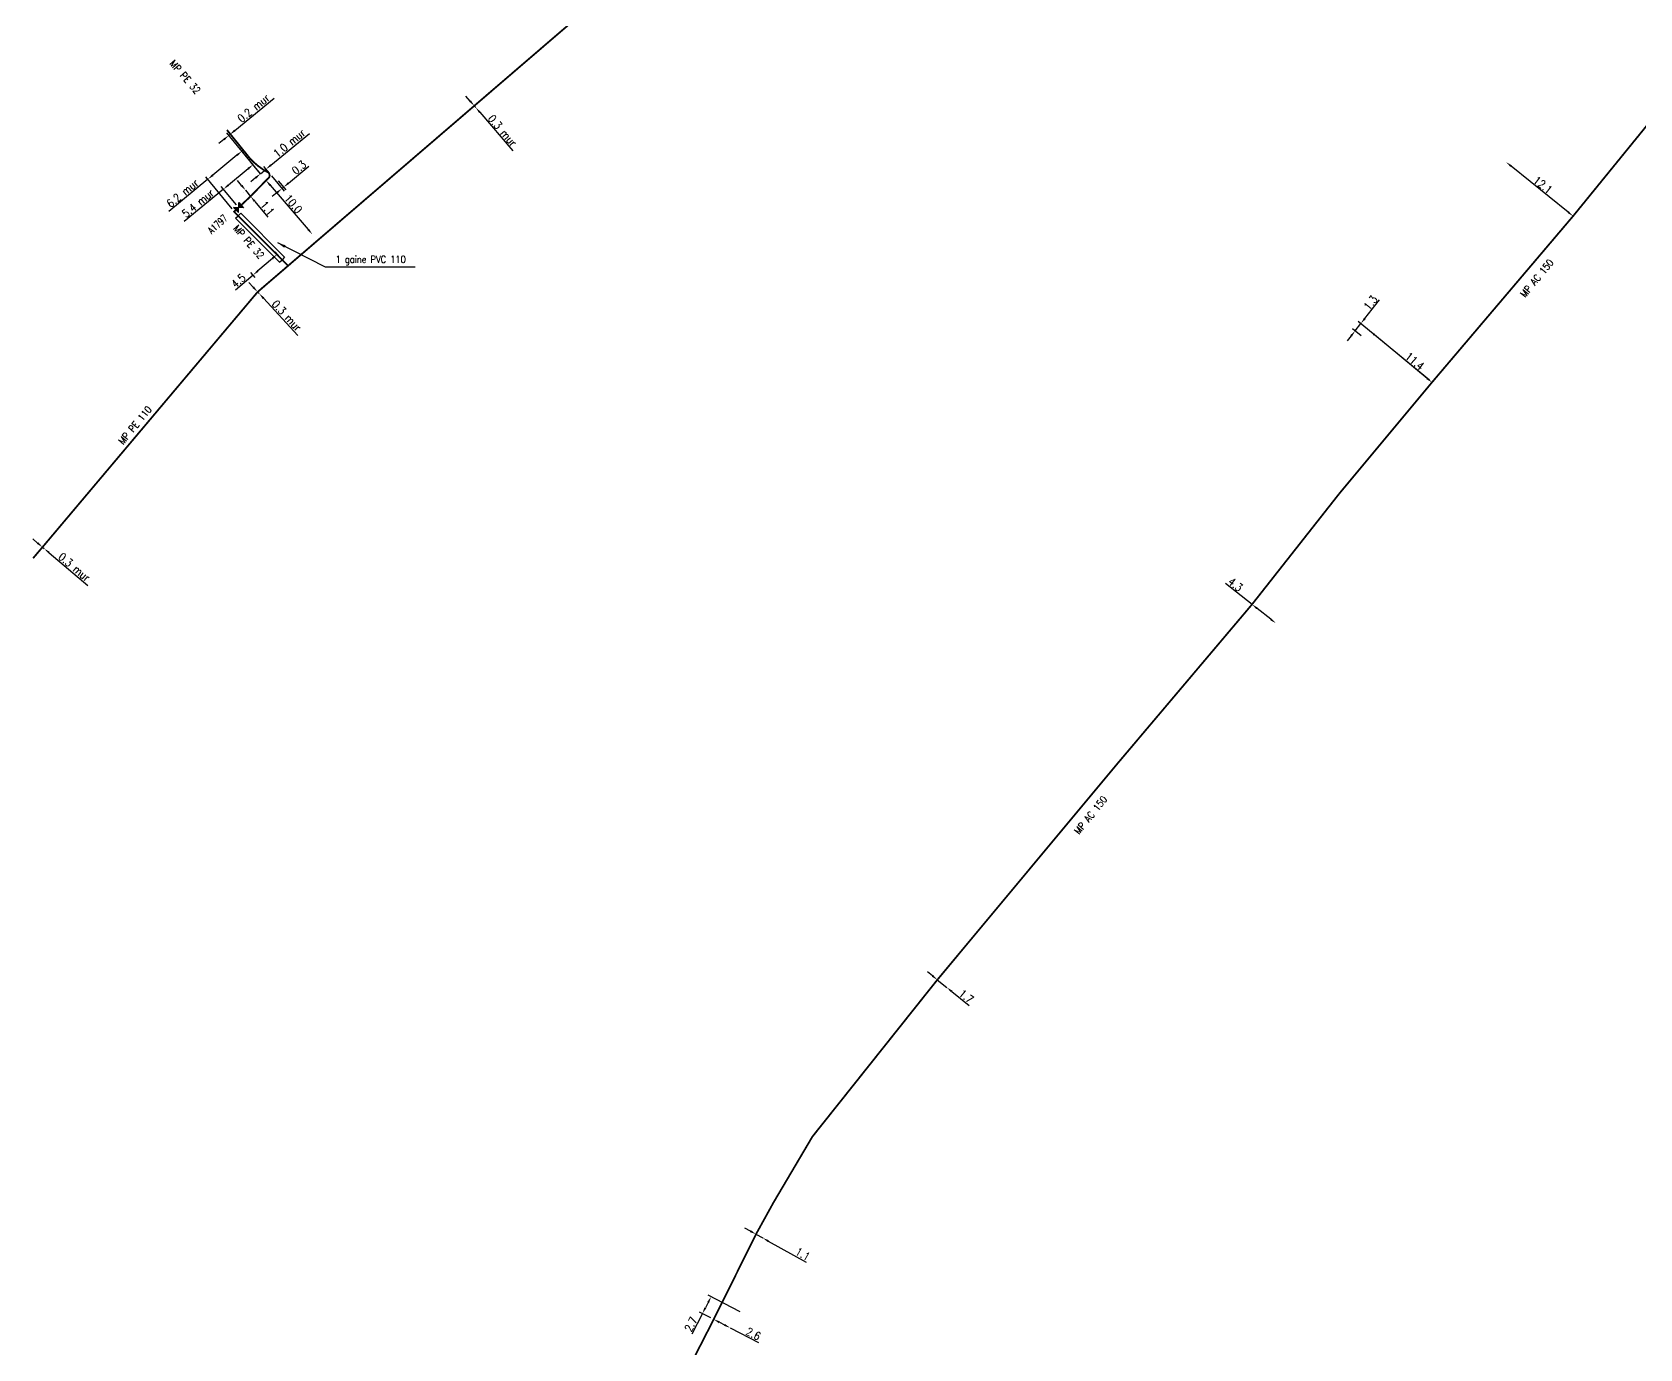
# Model space of a CAD drawing. Header units: millimetres. Extents: x 185000 to 186005, y 127000 to 128000.
# Drawn here: x 184999.9 to 185225.9, y 127500.2 to 127685.4 of the extents above; entities that cross this region are included whole.
import ezdxf
from ezdxf.enums import TextEntityAlignment as Align

# ---------------------------------------------------------------- set-up
doc = ezdxf.new("R2010")
doc.units = ezdxf.units.MM
doc.header["$PDMODE"] = 34
doc.layers.get('0').update_dxf_attribs({"linetype": 'CONTINUOUS'})
doc.layers.get('DEFPOINTS').update_dxf_attribs({"linetype": 'CONTINUOUS'})
for name, color, linetype in [('G_120', 4, 'CONTINUOUS'), ('G_300', 7, 'CONTINUOUS'), ('G_400', 7, 'CONTINUOUS')]:
    doc.layers.add(name, color=color, linetype=linetype)
doc.styles.add('G_ROMANS', font='ROMANS.SHX', dxfattribs={"width": 0.75})
doc.styles.get("Standard").update_dxf_attribs({"font": 'romans.shx', "width": 0.85})
doc.linetypes.add('G_TYPB_AP', pattern='A,5,-0.3,["o",Standard,S=1.5,R=0,X=0,Y=-0.5],-1.65', length=6.95)
doc.linetypes.add('G_TYPB_PE', pattern='A,5,-0.3,["o",Standard,S=1.5,R=0,X=0,Y=-0.5],-1.65', length=6.95)
doc.dimstyles.get("Standard").update_dxf_attribs({"dimtxt": 1.5, "dimasz": 1.2, "dimexe": 0.625, "dimexo": 0.625, "dimgap": 0.25, "dimtad": 1, "dimdec": 1, "dimzin": 0, "dimdsep": 46, "dimtxsty": 'Standard', "dimcen": -0.5, "dimadec": 0, "dimazin": 0, "dimtfac": 1, "dimtdec": 1, "dimtmove": 0, "dimatfit": 3, "dimfxl": 0, "dimtolj": 1, "dimtzin": 0, "dimarcsym": 0})

# ---------------------------------------------------------------- blocks, each defined once
blk = doc.blocks.new('*D262')
at = {"layer": 'DEFPOINTS', "color": 0, "linetype": 'Continuous', "transparency": 16777216}
for p in [(185029.36, 127668.62), (185032.28, 127665.08), (185028.32, 127660.14)]:
    blk.add_point(p, dxfattribs=at)
at = {"layer": 'G_120', "color": 0, "linetype": 'Continuous', "lineweight": -2, "transparency": 16777216}
for p, q in [((185031.98, 127665.44), (185029.06, 127668.98)), ((185028.67, 127668.04), (185025.28, 127665.24)), ((185024.58, 127664.67), (185019.11, 127660.14)), ((185028.02, 127660.51), (185024.28, 127665.03))]:
    blk.add_line(p, q, dxfattribs=at)
at = {"layer": 'G_120', "color": 0, "linetype": 'Continuous', "transparency": 16777216}
for points in [[(185028.57, 127668.16), (185028.76, 127667.93), (185029.36, 127668.62)], [(185025.18, 127665.36), (185025.37, 127665.12), (185024.58, 127664.67)]]:
    blk.add_solid(points, dxfattribs=at)
at = {"layer": 'G_120', "color": 0, "linetype": 'Continuous', "transparency": 16777216, "insert": (185021.02, 127662.7), "char_height": 1.125, "attachment_point": 5, "rotation": 39.5646}
blk.add_mtext('\\A1;6.2 mur', dxfattribs=at)
blk = doc.blocks.new('*D263')
at = {"layer": 'DEFPOINTS', "color": 0, "linetype": 'Continuous', "transparency": 16777216}
for p in [(185031.98, 127665.44), (185032.28, 127665.08), (185033.53, 127665.14)]:
    blk.add_point(p, dxfattribs=at)
at = {"layer": 'G_120', "color": 0, "linetype": 'Continuous', "lineweight": -2, "transparency": 16777216}
for p, q in [((185033.45, 127666.65), (185038.85, 127671.12)), ((185031.29, 127664.87), (185030.6, 127664.29)), ((185031.98, 127665.44), (185031.69, 127665.8)), ((185031.98, 127665.44), (185032.76, 127666.08)), ((185033.23, 127665.5), (185032.46, 127666.44))]:
    blk.add_line(p, q, dxfattribs=at)
at = {"layer": 'G_120', "color": 0, "linetype": 'Continuous', "transparency": 16777216}
for points in [[(185033.35, 127666.77), (185033.54, 127666.54), (185032.76, 127666.08)], [(185031.19, 127664.98), (185031.39, 127664.75), (185031.98, 127665.44)]]:
    blk.add_solid(points, dxfattribs=at)
at = {"layer": 'G_120', "color": 0, "linetype": 'Continuous', "transparency": 16777216, "insert": (185036.02, 127669.75), "char_height": 1.125, "attachment_point": 5, "rotation": 39.5646}
blk.add_mtext('\\A1;1.0 mur', dxfattribs=at)
blk = doc.blocks.new('*D264')
at = {"layer": 'DEFPOINTS', "color": 0, "linetype": 'Continuous', "transparency": 16777216}
for p in [(185029.89, 127663.11), (185029.89, 127663.11), (185030.59, 127662.26)]:
    blk.add_point(p, dxfattribs=at)
at = {"layer": 'G_120', "color": 0, "linetype": 'Continuous', "lineweight": -2, "transparency": 16777216}
for p, q in [((185029.32, 127663.8), (185028.75, 127664.49)), ((185029.53, 127662.81), (185029.53, 127662.81)), ((185029.89, 127663.11), (185030.59, 127662.26)), ((185030.23, 127661.96), (185030.23, 127661.96)), ((185031.17, 127661.56), (185032.99, 127659.35))]:
    blk.add_line(p, q, dxfattribs=at)
at = {"layer": 'G_120', "color": 0, "linetype": 'Continuous', "transparency": 16777216}
for points in [[(185029.44, 127663.89), (185029.2, 127663.7), (185029.89, 127663.11)], [(185031.28, 127661.66), (185031.05, 127661.47), (185030.59, 127662.26)]]:
    blk.add_solid(points, dxfattribs=at)
at = {"layer": 'G_120', "color": 0, "linetype": 'Continuous', "transparency": 16777216, "insert": (185032.95, 127660.59), "char_height": 1.125, "attachment_point": 5, "rotation": 309.5646}
blk.add_mtext('\\A1;1.1', dxfattribs=at)
blk = doc.blocks.new('*D265')
at = {"layer": 'DEFPOINTS', "color": 0, "linetype": 'Continuous', "transparency": 16777216}
for p in [(185034.95, 127653.42), (185030.94, 127651.19), (185031.54, 127650.48)]:
    blk.add_point(p, dxfattribs=at)
at = {"layer": 'G_120', "color": 0, "linetype": 'Continuous', "lineweight": -2, "transparency": 16777216}
for p, q in [((185033.67, 127653.54), (185031.62, 127651.77)), ((185034.65, 127653.77), (185034.04, 127654.48)), ((185030.94, 127651.19), (185028.45, 127649.05)), ((185031.24, 127650.84), (185030.63, 127651.54))]:
    blk.add_line(p, q, dxfattribs=at)
at = {"layer": 'G_120', "color": 0, "linetype": 'Continuous', "transparency": 16777216}
for points in [[(185033.57, 127653.65), (185033.76, 127653.42), (185034.35, 127654.12)], [(185031.52, 127651.89), (185031.72, 127651.66), (185030.94, 127651.19)]]:
    blk.add_solid(points, dxfattribs=at)
at = {"layer": 'G_120', "color": 0, "linetype": 'Continuous', "transparency": 16777216, "insert": (185028.87, 127650.39), "char_height": 1.125, "attachment_point": 5, "rotation": 40.7379}
blk.add_mtext('\\A1;4.5', dxfattribs=at)
blk = doc.blocks.new('*D266')
at = {"layer": 'DEFPOINTS', "color": 0, "linetype": 'Continuous', "transparency": 16777216}
for p in [(185032.76, 127664.5), (185039.28, 127656.92), (185039.28, 127656.92)]:
    blk.add_point(p, dxfattribs=at)
at = {"layer": 'G_120', "color": 0, "linetype": 'Continuous', "lineweight": -2, "transparency": 16777216}
blk.add_line((185033.35, 127663.82), (185038.7, 127657.61), dxfattribs=at)
at = {"layer": 'G_120', "color": 0, "linetype": 'Continuous', "transparency": 16777216}
for points in [[(185033.46, 127663.92), (185033.23, 127663.72), (185032.76, 127664.5)], [(185038.81, 127657.7), (185038.58, 127657.51), (185039.28, 127656.92)]]:
    blk.add_solid(points, dxfattribs=at)
at = {"layer": 'G_120', "color": 0, "linetype": 'Continuous', "transparency": 16777216, "insert": (185036.59, 127661.2), "char_height": 1.125, "attachment_point": 5, "rotation": 310.7311}
blk.add_mtext('\\A1;10.0', dxfattribs=at)
blk = doc.blocks.new('*D267')
at = {"layer": 'DEFPOINTS', "color": 0, "linetype": 'Continuous', "transparency": 16777216}
for p in [(185027.53, 127670.83), (185027.69, 127670.96), (185032.28, 127665.08)]:
    blk.add_point(p, dxfattribs=at)
at = {"layer": 'G_120', "color": 0, "linetype": 'Continuous', "lineweight": -2, "transparency": 16777216}
for p, q in [((185028.38, 127671.53), (185033.89, 127676.08)), ((185031.98, 127665.44), (185027.23, 127671.19)), ((185026.84, 127670.26), (185026.14, 127669.68)), ((185027.53, 127670.83), (185027.69, 127670.96))]:
    blk.add_line(p, q, dxfattribs=at)
at = {"layer": 'G_120', "color": 0, "linetype": 'Continuous', "transparency": 16777216}
for points in [[(185028.28, 127671.65), (185028.48, 127671.42), (185027.69, 127670.96)], [(185026.74, 127670.37), (185026.93, 127670.14), (185027.53, 127670.83)]]:
    blk.add_solid(points, dxfattribs=at)
at = {"layer": 'G_120', "color": 0, "linetype": 'Continuous', "transparency": 16777216, "insert": (185031, 127674.67), "char_height": 1.125, "attachment_point": 5, "rotation": 39.5646}
blk.add_mtext('\\A1;0.2 mur', dxfattribs=at)
blk = doc.blocks.new('*D268')
at = {"layer": 'DEFPOINTS', "color": 0, "transparency": 16777216}
for p in [(185030.93, 127666.71), (185032.28, 127665.08), (185028.9, 127660.69)]:
    blk.add_point(p, dxfattribs=at)
at = {"layer": 'G_300', "color": 0, "lineweight": -2, "transparency": 16777216}
for p, q in [((185031.98, 127665.44), (185030.63, 127667.07)), ((185030.24, 127666.14), (185027.46, 127663.85)), ((185026.77, 127663.27), (185021.26, 127658.72)), ((185028.61, 127661.05), (185026.47, 127663.63))]:
    blk.add_line(p, q, dxfattribs=at)
at = {"layer": 'G_300', "color": 0, "transparency": 16777216}
for points in [[(185030.14, 127666.26), (185030.34, 127666.02), (185030.93, 127666.71)], [(185027.37, 127663.96), (185027.56, 127663.73), (185026.77, 127663.27)]]:
    blk.add_solid(points, dxfattribs=at)
at = {"layer": 'G_300', "color": 0, "transparency": 16777216, "insert": (185023.19, 127661.29), "char_height": 1.125, "attachment_point": 5, "rotation": 39.5646}
blk.add_mtext('\\A1;5.4 mur', dxfattribs=at)
blk = doc.blocks.new('G_300_04')
at = {"linetype": 'Continuous'}
h = blk.add_hatch(color=0, dxfattribs=at)
h.paths.add_polyline_path([(-0.5, 0.5), (-0.5, -0.5), (0, 0)])
h.paths.add_polyline_path([(0.5, 0.5), (0, 0), (0.5, -0.5)])
at = {"color": 0, "linetype": 'Continuous', "flags": 128}
blk.add_lwpolyline([(-0.5, -0.5), (0.5, 0.5), (0.5, -0.5), (-0.5, 0.5)], close=True, dxfattribs=at)
at = {"color": 0, "linetype": 'Continuous', "width": 0.75}
blk.add_attdef('NUM', text='', height=1, dxfattribs=at).set_placement((0, 1.78), align=Align.MIDDLE_CENTER)
at = {"color": 0, "linetype": 'Continuous', "width": 0.75, "flags": 3}
for tag, p in [('DEF_LEG', (0, -5)), ('DEF_COUP', (0, -7.5)), ('DEF_TYPE', (0, -10))]:
    blk.add_attdef(tag, text='', height=1.2, dxfattribs=at).set_placement(p, align=Align.MIDDLE)
blk = doc.blocks.new('*D274')
at = {"layer": 'DEFPOINTS', "color": 0, "linetype": 'Continuous', "transparency": 16777216}
for p in [(185001.33, 127612.93), (185001.56, 127612.73), (185001.56, 127612.73)]:
    blk.add_point(p, dxfattribs=at)
at = {"layer": 'G_120', "color": 0, "linetype": 'Continuous', "lineweight": -2, "transparency": 16777216}
for p, q in [((185000.65, 127613.51), (184999.96, 127614.09)), ((185001.33, 127612.93), (185001.56, 127612.73)), ((185002.25, 127612.15), (185007.72, 127607.54))]:
    blk.add_line(p, q, dxfattribs=at)
at = {"layer": 'G_120', "color": 0, "linetype": 'Continuous', "transparency": 16777216}
for points in [[(185000.74, 127613.62), (185000.55, 127613.39), (185001.33, 127612.93)], [(185002.35, 127612.27), (185002.16, 127612.04), (185001.56, 127612.73)]]:
    blk.add_solid(points, dxfattribs=at)
at = {"layer": 'G_120', "color": 0, "linetype": 'Continuous', "transparency": 16777216, "insert": (185005.81, 127610.13), "char_height": 1.125, "attachment_point": 5, "rotation": 319.8488}
blk.add_mtext('\\A1;0.3 mur', dxfattribs=at)
blk = doc.blocks.new('*D275')
at = {"layer": 'DEFPOINTS', "color": 0, "linetype": 'Continuous', "transparency": 16777216}
for p in [(185031.58, 127648.82), (185031.79, 127648.6), (185031.79, 127648.6)]:
    blk.add_point(p, dxfattribs=at)
at = {"layer": 'G_120', "color": 0, "linetype": 'Continuous', "lineweight": -2, "transparency": 16777216}
for p, q in [((185030.97, 127649.48), (185030.36, 127650.14)), ((185031.24, 127648.5), (185031.24, 127648.5)), ((185031.58, 127648.82), (185031.79, 127648.6)), ((185031.44, 127648.28), (185031.44, 127648.28)), ((185032.4, 127647.93), (185037.25, 127642.69))]:
    blk.add_line(p, q, dxfattribs=at)
at = {"layer": 'G_120', "color": 0, "linetype": 'Continuous', "transparency": 16777216}
for points in [[(185031.08, 127649.58), (185030.86, 127649.37), (185031.58, 127648.82)], [(185032.51, 127648.04), (185032.29, 127647.83), (185031.79, 127648.6)]]:
    blk.add_solid(points, dxfattribs=at)
at = {"layer": 'G_120', "color": 0, "linetype": 'Continuous', "transparency": 16777216, "insert": (185035.68, 127645.49), "char_height": 1.125, "attachment_point": 5, "rotation": 312.7661}
blk.add_mtext('\\A1;0.3 mur', dxfattribs=at)
blk = doc.blocks.new('*D276')
at = {"layer": 'DEFPOINTS', "color": 0, "linetype": 'Continuous', "transparency": 16777216}
for p in [(185062.04, 127674.99), (185062.24, 127674.76), (185062.24, 127674.76)]:
    blk.add_point(p, dxfattribs=at)
at = {"layer": 'G_120', "color": 0, "linetype": 'Continuous', "lineweight": -2, "transparency": 16777216}
for p, q in [((185061.46, 127675.67), (185060.87, 127676.35)), ((185061.69, 127674.68), (185061.69, 127674.68)), ((185061.88, 127674.45), (185061.88, 127674.45)), ((185062.04, 127674.99), (185062.24, 127674.76)), ((185062.82, 127674.08), (185067.48, 127668.65))]:
    blk.add_line(p, q, dxfattribs=at)
at = {"layer": 'G_120', "color": 0, "linetype": 'Continuous', "transparency": 16777216}
for points in [[(185061.57, 127675.77), (185061.34, 127675.57), (185062.04, 127674.99)], [(185062.94, 127674.17), (185062.71, 127673.98), (185062.24, 127674.76)]]:
    blk.add_solid(points, dxfattribs=at)
at = {"layer": 'G_120', "color": 0, "linetype": 'Continuous', "transparency": 16777216, "insert": (185066.01, 127671.51), "char_height": 1.125, "attachment_point": 5, "rotation": 310.6445}
blk.add_mtext('\\A1;0.3 mur', dxfattribs=at)
blk = doc.blocks.new('*D280')
at = {"layer": 'DEFPOINTS', "color": 0, "linetype": 'Continuous', "transparency": 16777216}
for p in [(185033.23, 127665.5), (185034.18, 127664.83), (185035.23, 127663.55)]:
    blk.add_point(p, dxfattribs=at)
at = {"layer": 'G_120', "color": 0, "linetype": 'Continuous', "lineweight": -2, "transparency": 16777216}
for p, q in [((185035.92, 127664.13), (185038.79, 127666.5)), ((185033.53, 127665.14), (185035.3, 127663)), ((185034.48, 127664.46), (185035.53, 127663.19)), ((185034.31, 127662.79), (185033.61, 127662.22)), ((185035, 127663.36), (185035.23, 127663.55))]:
    blk.add_line(p, q, dxfattribs=at)
at = {"layer": 'G_120', "color": 0, "linetype": 'Continuous', "transparency": 16777216}
for points in [[(185035.83, 127664.24), (185036.02, 127664.01), (185035.23, 127663.55)], [(185034.21, 127662.9), (185034.4, 127662.67), (185035, 127663.36)]]:
    blk.add_solid(points, dxfattribs=at)
at = {"layer": 'G_120', "color": 0, "linetype": 'Continuous', "transparency": 16777216, "insert": (185037.4, 127666.32), "char_height": 1.125, "attachment_point": 5, "rotation": 39.5646}
blk.add_mtext('\\A1;0.3', dxfattribs=at)
blk = doc.blocks.new('*D309')
at = {"layer": 'DEFPOINTS', "color": 0, "linetype": 'Continuous', "transparency": 16777216}
for p in [(185095.71, 127504.34), (185098.02, 127503.15), (185098.02, 127503.15)]:
    blk.add_point(p, dxfattribs=at)
at = {"layer": 'G_120', "color": 0, "linetype": 'Continuous', "lineweight": -2, "transparency": 16777216}
for p, q in [((185096.51, 127503.93), (185097.22, 127503.56)), ((185098.02, 127503.15), (185101.99, 127501.09))]:
    blk.add_line(p, q, dxfattribs=at)
at = {"layer": 'G_120', "color": 0, "linetype": 'Continuous', "transparency": 16777216}
for points in [[(185096.58, 127504.06), (185096.44, 127503.79), (185095.71, 127504.34)], [(185097.29, 127503.69), (185097.15, 127503.42), (185098.02, 127503.15)]]:
    blk.add_solid(points, dxfattribs=at)
at = {"layer": 'G_120', "color": 0, "linetype": 'Continuous', "transparency": 16777216, "insert": (185101.28, 127502.3), "char_height": 1.125, "attachment_point": 5, "rotation": 332.6708}
blk.add_mtext('\\A1;2.6', dxfattribs=at)
blk = doc.blocks.new('*D310')
at = {"layer": 'DEFPOINTS', "color": 0, "linetype": 'Continuous', "ltscale": 0.5, "transparency": 16777216}
for p in [(185095.34, 127507.51), (185095.71, 127504.34), (185099.85, 127505.18)]:
    blk.add_point(p, dxfattribs=at)
at = {"layer": 'G_120', "color": 0, "linetype": 'Continuous', "lineweight": -2, "ltscale": 0.5, "transparency": 16777216}
for p, q in [((185094.93, 127506.71), (185094.54, 127505.96)), ((185099.43, 127505.4), (185094.92, 127507.73)), ((185094.12, 127505.16), (185092.62, 127502.24)), ((185095.29, 127504.55), (185093.71, 127505.37))]:
    blk.add_line(p, q, dxfattribs=at)
at = {"layer": 'G_120', "color": 0, "linetype": 'Continuous', "ltscale": 0.5, "transparency": 16777216}
for points in [[(185094.4, 127506.03), (185094.67, 127505.89), (185094.12, 127505.16)], [(185094.79, 127506.78), (185095.06, 127506.64), (185095.34, 127507.51)]]:
    blk.add_solid(points, dxfattribs=at)
at = {"layer": 'G_120', "color": 0, "linetype": 'Continuous', "ltscale": 0.5, "transparency": 16777216, "insert": (185092.5, 127503.65), "char_height": 1.125, "attachment_point": 5, "rotation": 62.6708}
blk.add_mtext('\\A1;2.7', dxfattribs=at)
blk = doc.blocks.new('*D311')
at = {"layer": 'DEFPOINTS', "color": 0, "linetype": 'Continuous', "ltscale": 0.5, "transparency": 16777216}
for p in [(185101.65, 127516.31), (185102.6, 127515.78), (185102.6, 127515.78)]:
    blk.add_point(p, dxfattribs=at)
at = {"layer": 'G_120', "color": 0, "linetype": 'Continuous', "lineweight": -2, "ltscale": 0.5, "transparency": 16777216}
for p, q in [((185100.87, 127516.75), (185100.08, 127517.18)), ((185101.65, 127516.31), (185102.6, 127515.78)), ((185103.38, 127515.34), (185108.72, 127512.38))]:
    blk.add_line(p, q, dxfattribs=at)
at = {"layer": 'G_120', "color": 0, "linetype": 'Continuous', "ltscale": 0.5, "transparency": 16777216}
for points in [[(185100.94, 127516.88), (185100.79, 127516.61), (185101.65, 127516.31)], [(185103.46, 127515.48), (185103.31, 127515.21), (185102.6, 127515.78)]]:
    blk.add_solid(points, dxfattribs=at)
at = {"layer": 'G_120', "color": 0, "linetype": 'Continuous', "ltscale": 0.5, "transparency": 16777216, "insert": (185108.22, 127513.51), "char_height": 1.125, "attachment_point": 5, "rotation": 330.9088}
blk.add_mtext('\\A1;1.1', dxfattribs=at)
blk = doc.blocks.new('*D312')
at = {"layer": 'DEFPOINTS', "color": 0, "linetype": 'Continuous', "ltscale": 0.5, "transparency": 16777216}
for p in [(185187.92, 127643.37), (185187.92, 127643.37), (185196.7, 127636.1)]:
    blk.add_point(p, dxfattribs=at)
at = {"layer": 'G_120', "color": 0, "linetype": 'Continuous', "lineweight": -2, "ltscale": 0.5, "transparency": 16777216}
blk.add_line((185196.01, 127636.67), (185188.61, 127642.8), dxfattribs=at)
at = {"layer": 'G_120', "color": 0, "linetype": 'Continuous', "ltscale": 0.5, "transparency": 16777216}
for points in [[(185188.71, 127642.91), (185188.52, 127642.68), (185187.92, 127643.37)], [(185196.1, 127636.79), (185195.91, 127636.56), (185196.7, 127636.1)]]:
    blk.add_solid(points, dxfattribs=at)
at = {"layer": 'G_120', "color": 0, "linetype": 'Continuous', "ltscale": 0.5, "transparency": 16777216, "insert": (185194.28, 127639.08), "char_height": 1.125, "attachment_point": 5, "rotation": 320.3878}
blk.add_mtext('\\A1;11.4', dxfattribs=at)
blk = doc.blocks.new('*D313')
at = {"layer": 'DEFPOINTS', "color": 0, "linetype": 'Continuous', "ltscale": 0.5, "transparency": 16777216}
for p in [(185207.13, 127667.08), (185207.13, 127667.08), (185216.54, 127659.48)]:
    blk.add_point(p, dxfattribs=at)
at = {"layer": 'G_120', "color": 0, "linetype": 'Continuous', "lineweight": -2, "ltscale": 0.5, "transparency": 16777216}
blk.add_line((185215.84, 127660.05), (185207.83, 127666.52), dxfattribs=at)
at = {"layer": 'G_120', "color": 0, "linetype": 'Continuous', "ltscale": 0.5, "transparency": 16777216}
for points in [[(185207.92, 127666.63), (185207.73, 127666.4), (185207.13, 127667.08)], [(185215.93, 127660.16), (185215.75, 127659.93), (185216.54, 127659.48)]]:
    blk.add_solid(points, dxfattribs=at)
at = {"layer": 'G_120', "color": 0, "linetype": 'Continuous', "ltscale": 0.5, "transparency": 16777216, "insert": (185212.3, 127663.86), "char_height": 1.125, "attachment_point": 5, "rotation": 321.0857}
blk.add_mtext('\\A1;12.1', dxfattribs=at)
blk = doc.blocks.new('*D314')
at = {"layer": 'DEFPOINTS', "color": 0, "linetype": 'Continuous', "ltscale": 0.5, "transparency": 16777216}
for p in [(185185.9, 127643.35), (185187.12, 127642.35), (185196.7, 127636.1)]:
    blk.add_point(p, dxfattribs=at)
at = {"layer": 'G_120', "color": 0, "linetype": 'Continuous', "lineweight": -2, "ltscale": 0.5, "transparency": 16777216}
for p, q in [((185187.26, 127645.08), (185189.34, 127647.72)), ((185185.9, 127643.35), (185186.7, 127644.38)), ((185196.34, 127636.4), (185186.34, 127644.67)), ((185185.34, 127642.65), (185184.79, 127641.94)), ((185186.75, 127642.65), (185185.54, 127643.65))]:
    blk.add_line(p, q, dxfattribs=at)
at = {"layer": 'G_120', "color": 0, "linetype": 'Continuous', "ltscale": 0.5, "transparency": 16777216}
for points in [[(185187.14, 127645.18), (185187.38, 127644.99), (185186.7, 127644.38)], [(185185.23, 127642.74), (185185.46, 127642.55), (185185.9, 127643.35)]]:
    blk.add_solid(points, dxfattribs=at)
at = {"layer": 'G_120', "color": 0, "linetype": 'Continuous', "ltscale": 0.5, "transparency": 16777216, "insert": (185188.06, 127647.31), "char_height": 1.125, "attachment_point": 5, "rotation": 51.7986}
blk.add_mtext('\\A1;1.3', dxfattribs=at)
blk = doc.blocks.new('*D567')
at = {"layer": 'DEFPOINTS', "color": 0, "linetype": 'Continuous', "ltscale": 0.5, "transparency": 16777216}
for p in [(185171.4, 127604.88), (185174.73, 127602.24), (185174.73, 127602.24)]:
    blk.add_point(p, dxfattribs=at)
at = {"layer": 'G_120', "color": 0, "linetype": 'Continuous', "lineweight": -2, "ltscale": 0.5, "transparency": 16777216}
for p, q in [((185171.4, 127604.88), (185167.67, 127607.83)), ((185174.03, 127602.8), (185172.1, 127604.32))]:
    blk.add_line(p, q, dxfattribs=at)
at = {"layer": 'G_120', "color": 0, "linetype": 'Continuous', "ltscale": 0.5, "transparency": 16777216}
for points in [[(185172.2, 127604.43), (185172.01, 127604.2), (185171.4, 127604.88)], [(185174.12, 127602.91), (185173.93, 127602.68), (185174.73, 127602.24)]]:
    blk.add_solid(points, dxfattribs=at)
at = {"layer": 'G_120', "color": 0, "linetype": 'Continuous', "ltscale": 0.5, "transparency": 16777216, "insert": (185169.07, 127607.68), "char_height": 1.125, "attachment_point": 5, "rotation": 321.6387}
blk.add_mtext('\\A1;4.3', dxfattribs=at)
blk = doc.blocks.new('*D568')
at = {"layer": 'DEFPOINTS', "color": 0, "linetype": 'Continuous', "ltscale": 0.5, "transparency": 16777216}
for p in [(185127.15, 127552.09), (185128.47, 127551.02), (185128.47, 127551.02)]:
    blk.add_point(p, dxfattribs=at)
at = {"layer": 'G_120', "color": 0, "linetype": 'Continuous', "lineweight": -2, "ltscale": 0.5, "transparency": 16777216}
for p, q in [((185126.45, 127552.65), (185125.75, 127553.22)), ((185127.15, 127552.09), (185128.47, 127551.02)), ((185129.17, 127550.45), (185131.62, 127548.47))]:
    blk.add_line(p, q, dxfattribs=at)
at = {"layer": 'G_120', "color": 0, "linetype": 'Continuous', "ltscale": 0.5, "transparency": 16777216}
for points in [[(185126.55, 127552.77), (185126.36, 127552.53), (185127.15, 127552.09)], [(185129.27, 127550.57), (185129.08, 127550.33), (185128.47, 127551.02)]]:
    blk.add_solid(points, dxfattribs=at)
at = {"layer": 'G_120', "color": 0, "linetype": 'Continuous', "ltscale": 0.5, "transparency": 16777216, "insert": (185131.22, 127549.76), "char_height": 1.125, "attachment_point": 5, "rotation": 321.0239}
blk.add_mtext('\\A1;1.7', dxfattribs=at)

msp = doc.modelspace()

# ---------------------------------------------------------------- linework, layer by layer
at = {"layer": 'G_120', "linetype": 'G_TYPB_PE', "ltscale": 0.5, "const_width": 0.25, "flags": 128}
for points in [[(185000, 127611.37), (185001.33, 127612.93), (185031.58, 127648.82), (185062.04, 127674.99), (185086.73, 127696.2), (185099.47, 127709.46), (185104.77, 127717.44), (185108.47, 127721.48), (185116.88, 127727.68), (185130.43, 127737.7), (185140.19, 127747.5), (185149.82, 127757.99), (185154.02, 127762.46), (185156.37, 127783.16), (185158.24, 127788.99), (185159.54, 127793.59)], [(185035.87, 127652.5), (185028.27, 127660.1), (185028.54, 127660.35)]]:
    msp.add_lwpolyline(points, dxfattribs=at)
at = {"layer": 'G_120', "linetype": 'G_TYPB_AP', "ltscale": 0.5, "flags": 128}
msp.add_lwpolyline([(185235.49, 127682.26, 0.25, 0.25, 0), (185234.29, 127680.79, 0.25, 0.25, 0), (185233.78, 127680.66, 0.25, 0.25, 0), (185216.54, 127659.48, 0.25, 0.25, 0), (185196.7, 127636.1, 0.25, 0.25, 0), (185183.7, 127620.5, 0.25, 0.25, 0), (185171.4, 127604.88, 0.25, 0.25, 0), (185152.39, 127582.39, 0.25, 0.25, 0), (185127.15, 127552.09, 0.25, 0.25, 0), (185109.59, 127530.04, 0.25, 0.25, 0), (185107.08, 127525.79, 0.25, 0.25, 0), (185104.12, 127520.78, 0.25, 0.25, 0), (185101.66, 127516.32, 0.25, 0.25, 0.010779), (185101.65, 127516.3, 0.25, 0.25, 0), (185095.71, 127504.34, 0.25, 0.25, 0), (185091.64, 127496.39, 0.25, 0.25, 0), (185091.64, 127496.39, 0.25, 0.25, 0), (185079.86, 127473.14, 0, 0, 0)], format="xyseb", dxfattribs=at)
at = {"layer": 'G_120', "linetype": 'G_TYPB_PE', "ltscale": 0.5, "const_width": 0.25, "flags": 128}
msp.add_lwpolyline([(185029.27, 127661.03), (185030.59, 127662.26), (185032.76, 127664.5), (185033.12, 127664.84, 0.539933), (185032.94, 127665.68, -0.049897), (185032.94, 127665.68, -0.079604), (185030.52, 127667.57), (185027.26, 127671.61)], format="xyb", dxfattribs=at)
at = {"layer": 'G_400', "color": 7, "linetype": 'CONTINUOUS'}
for p, q in [((185029.2, 127659.9), (185028.85, 127659.54)), ((185035.37, 127653.7), (185029.2, 127659.9)), ((185028.49, 127659.19), (185028.85, 127659.54)), ((185034.66, 127653), (185028.49, 127659.19)), ((185034.66, 127653), (185035.01, 127653.35)), ((185035.37, 127653.7), (185035.01, 127653.35))]:
    msp.add_line(p, q, dxfattribs=at)

# ---------------------------------------------------------------- block references
at = {"layer": 'G_300'}
ref = msp.add_blockref('G_300_04', (185028.9, 127660.69), dxfattribs=dict(at, rotation=42.86622750867335))
ref.add_attrib('NUM', 'A1797', dxfattribs={"layer": '0', "color": 0, "linetype": 'Continuous', "height": 1, "rotation": 42.8662, "style": 'G_ROMANS', "width": 0.75}).set_placement((185025.95, 127658.35), align=Align.MIDDLE)

# ---------------------------------------------------------------- texts
at = {"layer": 'G_120', "linetype": 'G_TYPB_PE', "width": 0.85}
for s, rotation, p in [('MP PE 32', 310.8832, (185021.38, 127679.06)), ('MP PE 32', 310.8832, (185030.33, 127655.86)), ('MP AC 150', 50.5367, (185211.45, 127650.75)), ('MP PE 110', 50.5367, (185014.34, 127630.08))]:
    msp.add_text(s, height=1, rotation=rotation, dxfattribs=at).set_placement(p, align=Align.MIDDLE)
at = {"layer": 'G_120', "linetype": 'G_TYPB_AP', "width": 0.85}
msp.add_text('MP AC 150', height=1, rotation=51.0223, dxfattribs=at).set_placement((185148.7, 127575.25), align=Align.MIDDLE)
at = {"layer": 'G_400', "insert": (185042.54, 127653.25), "char_height": 1, "attachment_point": 4}
msp.add_mtext('1 gaine PVC 110', dxfattribs=at)

# ---------------------------------------------------------------- dimensions: what is measured, and where the dimension line sits
at = {"layer": 'G_120', "linetype": 'Continuous'}
for base, p1, p2, angle, picture, middle in [((185027.53, 127670.83), (185027.69, 127670.96), (185032.28, 127665.08), 39.5646, '*D267', (185031.48, 127674.09)), ((185062.24, 127674.76), (185062.04, 127674.99), (185062.24, 127674.76), 130.6445, '*D276', (185065.45, 127671.02)), ((185031.98, 127665.44), (185033.53, 127665.14), (185032.28, 127665.08), 39.5646, '*D263', (185036.5, 127669.17)), ((185029.36, 127668.62), (185028.32, 127660.14), (185032.28, 127665.08), 219.5646, '*D262', (185021.5, 127662.12)), ((185031.79, 127648.6), (185031.58, 127648.82), (185031.79, 127648.6), 132.7661, '*D275', (185035.13, 127644.98)), ((185001.56, 127612.73), (185001.33, 127612.93), (185001.56, 127612.73), 139.8488, '*D274', (185005.33, 127609.56))]:
    dim = msp.add_linear_dim(base=base, p1=p1, p2=p2, angle=angle, text='<> mur', dimstyle='Standard', override={"dimscale": 0.75}, dxfattribs=at)
    dim.commit()
    dim.dimension.update_dxf_attribs({"geometry": picture, "text_midpoint": middle, "dimtype": 160})
for base, p1, p2, angle, picture, middle in [((185035.23, 127663.55), (185033.23, 127665.5), (185034.18, 127664.83), 219.5646, '*D280', (185037.88, 127665.74)), ((185029.89, 127663.11), (185030.59, 127662.26), (185029.89, 127663.11), 309.5646, '*D264', (185032.37, 127660.11)), ((185030.94, 127651.19), (185034.95, 127653.42), (185031.54, 127650.48), 40.7379, '*D265', (185029.35, 127649.82)), ((185098.02, 127503.15), (185095.71, 127504.34), (185098.02, 127503.15), 152.6708, '*D309', (185100.94, 127501.64))]:
    dim = msp.add_linear_dim(base=base, p1=p1, p2=p2, angle=angle, dimstyle='Standard', override={"dimscale": 0.75}, dxfattribs=at)
    dim.commit()
    dim.dimension.update_dxf_attribs({"geometry": picture, "text_midpoint": middle, "dimtype": 160})
at = {"layer": 'G_120', "linetype": 'Continuous', "ltscale": 0.5}
for base, p1, p2, angle, picture, middle in [((185207.13, 127667.08), (185216.54, 127659.48), (185207.13, 127667.08), 321.0857, '*D313', (185211.83, 127663.28)), ((185187.92, 127643.37), (185196.7, 127636.1), (185187.92, 127643.37), 320.3878, '*D312', (185193.8, 127638.5)), ((185174.73, 127602.24), (185171.4, 127604.88), (185174.73, 127602.24), 141.6387, '*D567', (185168.6, 127607.09)), ((185128.47, 127551.02), (185127.15, 127552.09), (185128.47, 127551.02), 141.0239, '*D568', (185130.75, 127549.18)), ((185102.6, 127515.78), (185101.65, 127516.31), (185102.6, 127515.78), 150.9088, '*D311', (185107.86, 127512.85)), ((185095.34, 127507.51), (185095.71, 127504.34), (185099.85, 127505.18), 242.6708, '*D310', (185093.16, 127503.3))]:
    dim = msp.add_linear_dim(base=base, p1=p1, p2=p2, angle=angle, dimstyle='Standard', override={"dimscale": 0.75}, dxfattribs=at)
    dim.commit()
    dim.dimension.update_dxf_attribs({"geometry": picture, "text_midpoint": middle, "dimtype": 160})
at = {"layer": 'G_120', "linetype": 'Continuous'}
dim = msp.add_linear_dim(base=(185039.28, 127656.92), p1=(185032.76, 127664.5), p2=(185039.28, 127656.92), angle=130.7311, dimstyle='Standard', override={"dimscale": 0.75}, dxfattribs=at)
dim.commit()
dim.dimension.update_dxf_attribs({"geometry": '*D266', "text_midpoint": (185036.59, 127661.2)})
at = {"layer": 'G_120', "linetype": 'Continuous', "ltscale": 0.5}
dim = msp.add_linear_dim(base=(185185.9, 127643.35), p1=(185196.7, 127636.1), p2=(185187.12, 127642.35), angle=51.7986, text='1.3', dimstyle='Standard', override={"dimscale": 0.75}, dxfattribs=at)
dim.commit()
dim.dimension.update_dxf_attribs({"geometry": '*D314', "text_midpoint": (185188.64, 127646.84), "dimtype": 160})
at = {"layer": 'G_300'}
dim = msp.add_linear_dim(base=(185030.93, 127666.71), p1=(185028.9, 127660.69), p2=(185032.28, 127665.08), angle=219.5646, text='<> mur', dimstyle='Standard', override={"dimscale": 0.75}, dxfattribs=at)
dim.commit()
dim.dimension.update_dxf_attribs({"geometry": '*D268', "text_midpoint": (185023.67, 127660.71), "dimtype": 160})

# ---------------------------------------------------------------- leaders
at = {"layer": 'G_400', "annotation_type": 0, "has_hookline": 1, "hookline_direction": 0, "text_width": 11.21}
msp.add_leader([(185034.35, 127655.75), (185041.09, 127652.33), (185042.29, 127652.33)], dimstyle='Standard', dxfattribs=at)

doc.saveas('drawing.dxf')
